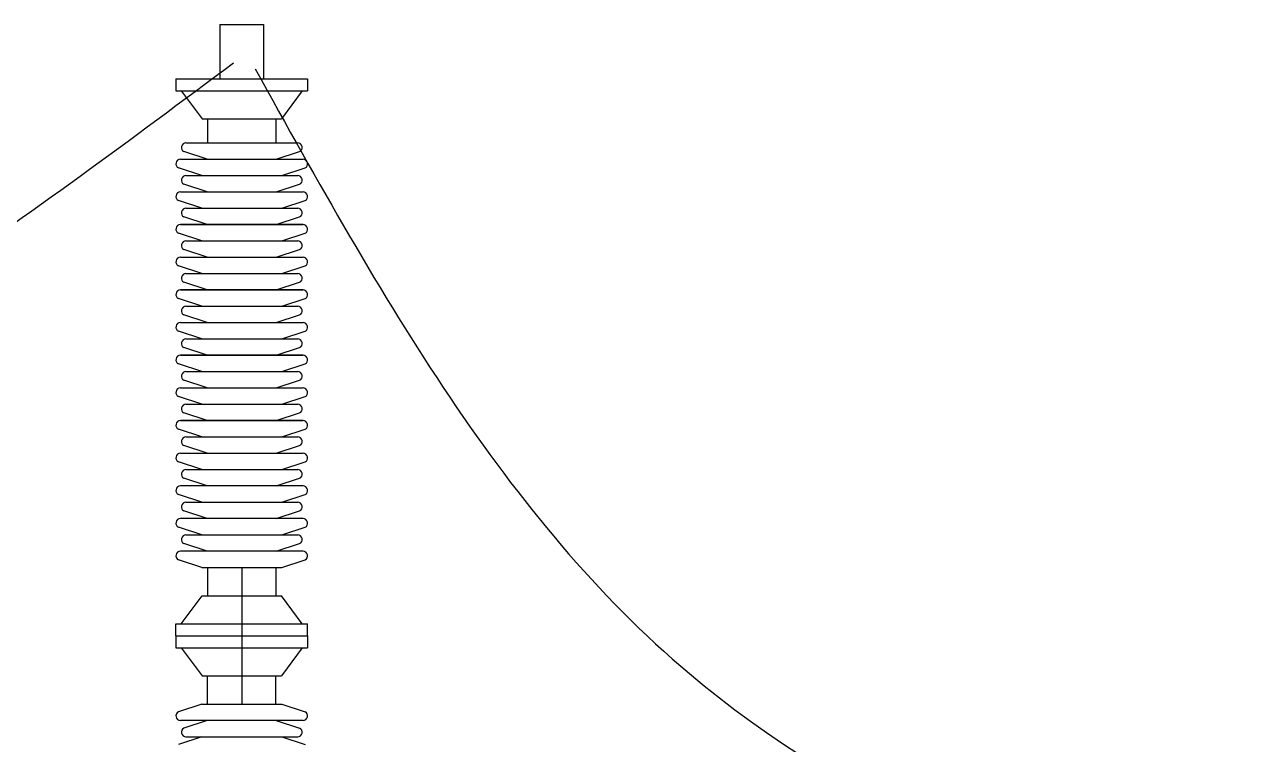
# Model space of a CAD drawing. Header units: inches. Extents: x 25.4 to 67.8, y 12.4 to 30.4.
# Drawn here: x 52.04 to 54.593, y 19.981 to 21.479 of the extents above; entities that cross this region are included whole.
import ezdxf

# ---------------------------------------------------------------- set-up
doc = ezdxf.new("R2010")
doc.units = ezdxf.units.IN
doc.header["$MEASUREMENT"] = 0
doc.layers.add('EXISTENTE', color=7, linetype='Continuous')
doc.layers.add('medidas', color=3, linetype='Continuous')

msp = doc.modelspace()

# ---------------------------------------------------------------- linework, layer by layer
at = {"color": 2}
for p, q in [((52.44683, 21.47896, -1525.58201), (52.53769, 21.47896, -1525.58201)), ((52.44683, 21.47896, -1525.58201), (52.44683, 21.36584, -1525.58201)), ((52.53769, 21.47896, -1525.58201), (52.53769, 21.36584, -1525.58201)), ((52.35508, 21.36584, -1525.58201), (52.62943, 21.36584, -1525.58201)), ((52.35508, 21.36584, -1525.58201), (52.35508, 21.3409, -1525.58201)), ((52.62943, 21.36584, -1525.58201), (52.62943, 21.3409, -1525.58201)), ((52.35508, 21.3409, -1525.58201), (52.62943, 21.3409, -1525.58201)), ((52.3664, 21.3409, -1525.58201), (52.40949, 21.28246, -1525.58201)), ((52.61812, 21.3409, -1525.58201), (52.57503, 21.28246, -1525.58201)), ((52.40949, 21.28246, -1525.58201), (52.57503, 21.28246, -1525.58201)), ((52.421, 21.28246, -1525.58201), (52.421, 21.23258, -1525.58201)), ((52.56352, 21.28246, -1525.58201), (52.56352, 21.23258, -1525.58201)), ((52.37584, 21.23258, -1525.58201), (52.60868, 21.23258, -1525.58201)), ((52.36453, 21.1986, -1525.58201), (52.61999, 21.1986, -1525.58201)), ((52.37584, 21.16462, -1525.58201), (52.60868, 21.16462, -1525.58201)), ((52.36453, 21.13064, -1525.58201), (52.61999, 21.13064, -1525.58201)), ((52.37584, 21.09667, -1525.58201), (52.60868, 21.09667, -1525.58201)), ((52.36453, 21.06269, -1525.58201), (52.61999, 21.06269, -1525.58201)), ((52.61999, 21.06269, -1525.58201), (52.36453, 21.06269, -1525.58201)), ((52.37584, 21.02871, -1525.58201), (52.60868, 21.02871, -1525.58201)), ((52.36453, 20.99473, -1525.58201), (52.61999, 20.99473, -1525.58201)), ((52.37584, 20.96075, -1525.58201), (52.60868, 20.96075, -1525.58201)), ((52.36453, 20.92677, -1525.58201), (52.61999, 20.92677, -1525.58201)), ((52.61999, 20.92677, -1525.58201), (52.36453, 20.92677, -1525.58201)), ((52.37584, 20.89279, -1525.58201), (52.60868, 20.89279, -1525.58201)), ((52.36453, 20.85881, -1525.58201), (52.61999, 20.85881, -1525.58201)), ((52.37584, 20.82483, -1525.58201), (52.60868, 20.82483, -1525.58201)), ((52.36453, 20.79086, -1525.58201), (52.61999, 20.79086, -1525.58201)), ((52.61999, 20.79086, -1525.58201), (52.36453, 20.79086, -1525.58201)), ((52.37584, 20.75688, -1525.58201), (52.60868, 20.75688, -1525.58201)), ((52.36453, 20.7229, -1525.58201), (52.61999, 20.7229, -1525.58201)), ((52.37584, 20.68892, -1525.58201), (52.60868, 20.68892, -1525.58201)), ((52.36453, 20.65494, -1525.58201), (52.61999, 20.65494, -1525.58201)), ((52.61999, 20.65494, -1525.58201), (52.36453, 20.65494, -1525.58201)), ((52.37584, 20.62096, -1525.58201), (52.60868, 20.62096, -1525.58201)), ((52.36453, 20.58698, -1525.58201), (52.61999, 20.58698, -1525.58201)), ((52.37584, 20.553, -1525.58201), (52.60868, 20.553, -1525.58201)), ((52.61999, 20.51903, -1525.58201), (52.36453, 20.51903, -1525.58201)), ((52.37584, 20.48505, -1525.58201), (52.60868, 20.48505, -1525.58201)), ((52.61999, 20.45107, -1525.58201), (52.36453, 20.45107, -1525.58201)), ((52.37584, 20.41709, -1525.58201), (52.60868, 20.41709, -1525.58201)), ((52.61999, 20.38311, -1525.58201), (52.36453, 20.38311, -1525.58201)), ((52.40909, 20.34913, -1525.58201), (52.57543, 20.34913, -1525.58201)), ((52.421, 20.34913, -1525.58201), (52.421, 20.29052, -1525.58201)), ((52.49226, 20.34771, -1525.58201), (52.49226, 20.06659, -1525.58201)), ((52.56352, 20.34913, -1525.58201), (52.56352, 20.29052, -1525.58201)), ((52.3664, 20.23209, -1525.58201), (52.40949, 20.29052, -1525.58201)), ((52.40949, 20.29052, -1525.58201), (52.57503, 20.29052, -1525.58201)), ((52.61812, 20.23209, -1525.58201), (52.57503, 20.29052, -1525.58201)), ((52.35508, 20.23209, -1525.58201), (52.62943, 20.23209, -1525.58201)), ((52.35508, 20.20715, -1525.58201), (52.35508, 20.23209, -1525.58201)), ((52.62943, 20.20715, -1525.58201), (52.62943, 20.23209, -1525.58201)), ((52.35508, 20.20715, -1525.58201), (52.62943, 20.20715, -1525.58201)), ((52.35508, 20.20715, -1525.58201), (52.35508, 20.18221, -1525.58201)), ((52.62943, 20.20715, -1525.58201), (52.62943, 20.18221, -1525.58201)), ((52.35508, 20.18221, -1525.58201), (52.62943, 20.18221, -1525.58201)), ((52.3664, 20.18221, -1525.58201), (52.40949, 20.12377, -1525.58201)), ((52.61812, 20.18221, -1525.58201), (52.57503, 20.12377, -1525.58201)), ((52.40949, 20.12377, -1525.58201), (52.57503, 20.12377, -1525.58201)), ((52.421, 20.06516, -1525.58201), (52.421, 20.12377, -1525.58201)), ((52.56352, 20.06516, -1525.58201), (52.56352, 20.12377, -1525.58201)), ((52.40909, 20.06516, -1525.58201), (52.57543, 20.06516, -1525.58201)), ((52.61999, 20.03119, -1525.58201), (52.36453, 20.03119, -1525.58201)), ((52.37584, 19.99721, -1525.58201), (52.60868, 19.99721, -1525.58201))]:
    msp.add_line(p, q, dxfattribs=at)
at = {"layer": 'EXISTENTE', "color": 2, "linetype": 'Continuous'}
for p, q in [((52.4204, 21.1986, -1525.58201), (52.37174, 21.21463, -1525.58201)), ((52.56412, 21.1986, -1525.58201), (52.61278, 21.21463, -1525.58201)), ((52.40909, 21.16462, -1525.58201), (52.36042, 21.18065, -1525.58201)), ((52.57543, 21.16462, -1525.58201), (52.62409, 21.18065, -1525.58201)), ((52.4204, 21.13064, -1525.58201), (52.37174, 21.14667, -1525.58201)), ((52.56412, 21.13064, -1525.58201), (52.61278, 21.14667, -1525.58201)), ((52.40909, 21.09667, -1525.58201), (52.36042, 21.11269, -1525.58201)), ((52.57543, 21.09667, -1525.58201), (52.6241, 21.11269, -1525.58201)), ((52.4204, 21.06269, -1525.58201), (52.37174, 21.07871, -1525.58201)), ((52.56412, 21.06269, -1525.58201), (52.61278, 21.07871, -1525.58201)), ((52.40909, 21.02871, -1525.58201), (52.36042, 21.04474, -1525.58201)), ((52.57543, 21.02871, -1525.58201), (52.6241, 21.04474, -1525.58201)), ((52.4204, 20.99473, -1525.58201), (52.37174, 21.01076, -1525.58201)), ((52.56412, 20.99473, -1525.58201), (52.61278, 21.01076, -1525.58201)), ((52.40909, 20.96075, -1525.58201), (52.36042, 20.97678, -1525.58201)), ((52.57543, 20.96075, -1525.58201), (52.6241, 20.97678, -1525.58201)), ((52.4204, 20.92677, -1525.58201), (52.37174, 20.9428, -1525.58201)), ((52.56412, 20.92677, -1525.58201), (52.61278, 20.9428, -1525.58201)), ((52.40909, 20.89279, -1525.58201), (52.36042, 20.90882, -1525.58201)), ((52.57543, 20.89279, -1525.58201), (52.6241, 20.90882, -1525.58201)), ((52.4204, 20.85881, -1525.58201), (52.37174, 20.87484, -1525.58201)), ((52.56412, 20.85881, -1525.58201), (52.61278, 20.87484, -1525.58201)), ((52.40909, 20.82483, -1525.58201), (52.36042, 20.84086, -1525.58201)), ((52.57543, 20.82483, -1525.58201), (52.6241, 20.84086, -1525.58201)), ((52.4204, 20.79086, -1525.58201), (52.37174, 20.80688, -1525.58201)), ((52.56412, 20.79086, -1525.58201), (52.61278, 20.80688, -1525.58201)), ((52.40909, 20.75688, -1525.58201), (52.36042, 20.77291, -1525.58201)), ((52.57543, 20.75688, -1525.58201), (52.6241, 20.77291, -1525.58201)), ((52.4204, 20.7229, -1525.58201), (52.37174, 20.73893, -1525.58201)), ((52.56412, 20.7229, -1525.58201), (52.61278, 20.73893, -1525.58201)), ((52.40909, 20.68892, -1525.58201), (52.36042, 20.70495, -1525.58201)), ((52.57543, 20.68892, -1525.58201), (52.6241, 20.70495, -1525.58201)), ((52.4204, 20.65494, -1525.58201), (52.37174, 20.67097, -1525.58201)), ((52.56412, 20.65494, -1525.58201), (52.61278, 20.67097, -1525.58201)), ((52.40909, 20.62096, -1525.58201), (52.36042, 20.63699, -1525.58201)), ((52.57543, 20.62096, -1525.58201), (52.6241, 20.63699, -1525.58201)), ((52.4204, 20.58698, -1525.58201), (52.37174, 20.60301, -1525.58201)), ((52.56412, 20.58698, -1525.58201), (52.61278, 20.60301, -1525.58201)), ((52.40909, 20.553, -1525.58201), (52.36042, 20.56903, -1525.58201)), ((52.57543, 20.553, -1525.58201), (52.6241, 20.56903, -1525.58201)), ((52.4204, 20.51903, -1525.58201), (52.37174, 20.53505, -1525.58201)), ((52.56412, 20.51903, -1525.58201), (52.61278, 20.53505, -1525.58201)), ((52.40909, 20.48505, -1525.58201), (52.36042, 20.50107, -1525.58201)), ((52.57543, 20.48505, -1525.58201), (52.6241, 20.50107, -1525.58201)), ((52.4204, 20.45107, -1525.58201), (52.37174, 20.4671, -1525.58201)), ((52.56412, 20.45107, -1525.58201), (52.61278, 20.4671, -1525.58201)), ((52.40909, 20.41709, -1525.58201), (52.36042, 20.43312, -1525.58201)), ((52.57543, 20.41709, -1525.58201), (52.6241, 20.43312, -1525.58201)), ((52.4204, 20.38311, -1525.58201), (52.37174, 20.39914, -1525.58201)), ((52.56412, 20.38311, -1525.58201), (52.61278, 20.39914, -1525.58201)), ((52.40909, 20.34913, -1525.58201), (52.36042, 20.36516, -1525.58201)), ((52.57543, 20.34913, -1525.58201), (52.6241, 20.36516, -1525.58201)), ((52.40909, 20.06516, -1525.58201), (52.36042, 20.04914, -1525.58201)), ((52.57543, 20.06516, -1525.58201), (52.6241, 20.04914, -1525.58201)), ((52.4204, 20.03119, -1525.58201), (52.37174, 20.01516, -1525.58201)), ((52.56412, 20.03119, -1525.58201), (52.61278, 20.01516, -1525.58201)), ((52.40909, 19.99721, -1525.58201), (52.36042, 19.98118, -1525.58201)), ((52.57543, 19.99721, -1525.58201), (52.6241, 19.98118, -1525.58201))]:
    msp.add_line(p, q, dxfattribs=at)
for centre, start, end in [((52.37584, 21.22314, -1525.58201), 90, 244.23996), ((52.60868, 21.22314, -1525.58201), 295.76004, 90.00181), ((52.36453, 21.18916, -1525.58201), 90.00568, 244.23996), ((52.61999, 21.18916, -1525.58201), 295.76004, 90), ((52.37584, 21.15518, -1525.58201), 90, 244.23996), ((52.60868, 21.15518, -1525.58201), 295.76004, 90.00181), ((52.36453, 21.1212, -1525.58201), 90.00568, 244.23996), ((52.61999, 21.1212, -1525.58201), 295.76004, 90), ((52.37584, 21.08722, -1525.58201), 90, 244.23996), ((52.60868, 21.08722, -1525.58201), 295.76004, 90.00181), ((52.36453, 21.05324, -1525.58201), 90.00568, 244.23996), ((52.61999, 21.05324, -1525.58201), 295.76004, 90), ((52.37584, 21.01926, -1525.58201), 90, 244.23996), ((52.60868, 21.01926, -1525.58201), 295.76004, 90.00181), ((52.36453, 20.98528, -1525.58201), 90.00568, 244.23996), ((52.61999, 20.98528, -1525.58201), 295.76004, 90), ((52.37584, 20.95131, -1525.58201), 90, 244.23996), ((52.60868, 20.95131, -1525.58201), 295.76004, 90.00181), ((52.36453, 20.91733, -1525.58201), 90.00568, 244.23996), ((52.61999, 20.91733, -1525.58201), 295.76004, 90), ((52.37584, 20.88335, -1525.58201), 90, 244.23996), ((52.60868, 20.88335, -1525.58201), 295.76004, 90.00181), ((52.36453, 20.84937, -1525.58201), 90.00568, 244.23996), ((52.61999, 20.84937, -1525.58201), 295.76004, 90), ((52.37584, 20.81539, -1525.58201), 90, 244.23996), ((52.60868, 20.81539, -1525.58201), 295.76004, 90.00181), ((52.36453, 20.78141, -1525.58201), 90.00568, 244.23996), ((52.61999, 20.78141, -1525.58201), 295.76004, 90), ((52.37584, 20.74743, -1525.58201), 90, 244.23996), ((52.60868, 20.74743, -1525.58201), 295.76004, 90.00181), ((52.36453, 20.71345, -1525.58201), 90.00568, 244.23996), ((52.61999, 20.71345, -1525.58201), 295.76004, 90), ((52.37584, 20.67947, -1525.58201), 90, 244.23996), ((52.60868, 20.67947, -1525.58201), 295.76004, 90.00181), ((52.36453, 20.6455, -1525.58201), 90.00568, 244.23996), ((52.61999, 20.6455, -1525.58201), 295.76004, 90), ((52.37584, 20.61152, -1525.58201), 90, 244.23996), ((52.60868, 20.61152, -1525.58201), 295.76004, 90.00181), ((52.36453, 20.57754, -1525.58201), 90.00568, 244.23996), ((52.61999, 20.57754, -1525.58201), 295.76004, 90), ((52.37584, 20.54356, -1525.58201), 90, 244.23996), ((52.60868, 20.54356, -1525.58201), 295.76004, 90.00181), ((52.36453, 20.50958, -1525.58201), 90.00568, 244.23996), ((52.61999, 20.50958, -1525.58201), 295.76004, 90), ((52.37584, 20.4756, -1525.58201), 90, 244.23996), ((52.60868, 20.4756, -1525.58201), 295.76004, 90.00181), ((52.36453, 20.44162, -1525.58201), 90.00568, 244.23996), ((52.61999, 20.44162, -1525.58201), 295.76004, 90), ((52.37584, 20.40764, -1525.58201), 90, 244.23996), ((52.60868, 20.40764, -1525.58201), 295.76004, 90.00181), ((52.36453, 20.37367, -1525.58201), 90.00568, 244.23996), ((52.61999, 20.37367, -1525.58201), 295.76004, 90), ((52.36453, 20.04063, -1525.58201), 115.76004, 269.99432), ((52.61999, 20.04063, -1525.58201), 270, 64.23996), ((52.37584, 20.00665, -1525.58201), 115.76004, 270), ((52.60868, 20.00665, -1525.58201), 269.99819, 64.23996)]:
    msp.add_arc(centre, 0.00944, start, end, dxfattribs=at)
at = {"layer": 'medidas'}
for points in [[(47.31555, 20.4767), (51.16471, 20.56462), (52.47484, 21.39911)], [(52.52018, 21.38659), (53.42436, 20.12852), (54.59265, 19.5082)]]:
    msp.add_spline(points, degree=3, dxfattribs=at)

doc.saveas('drawing.dxf')
